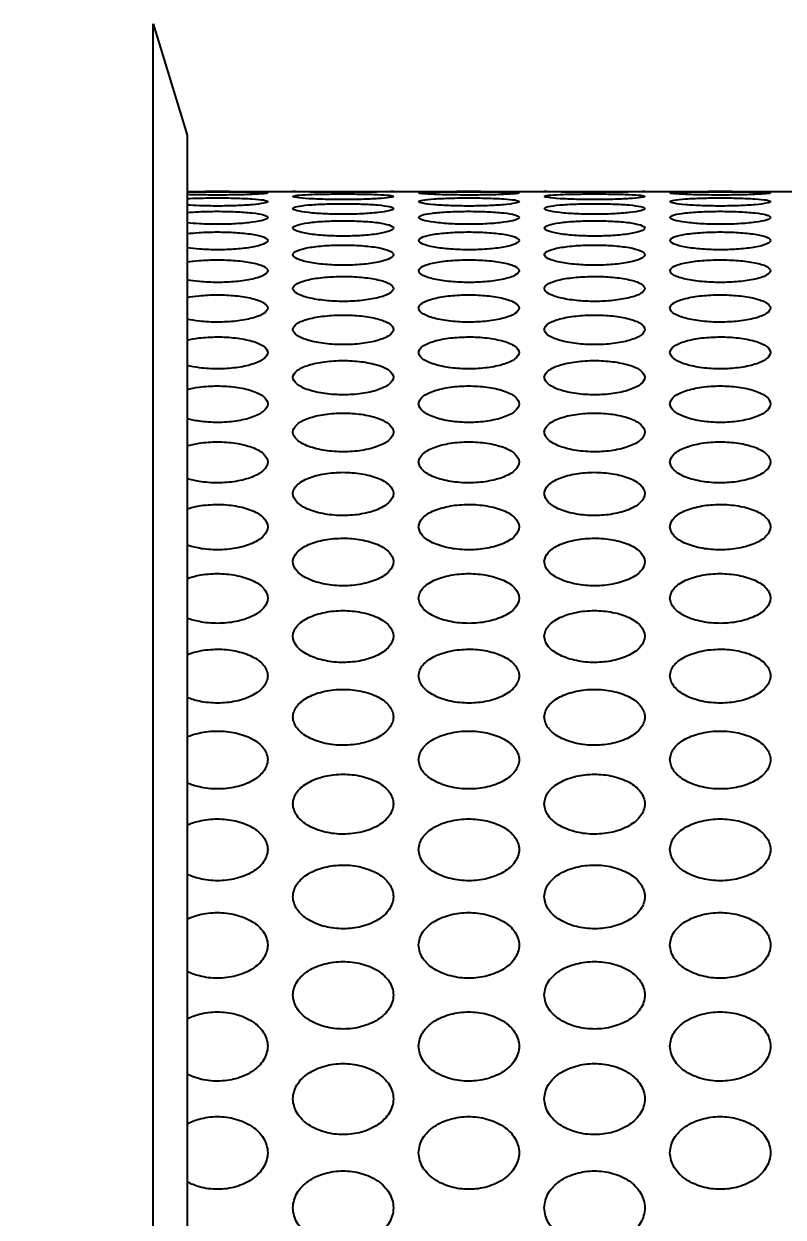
# Model space of a CAD drawing. Header units: millimetres. Extents: x 750 to 8479, y 2174 to 4333.
# Drawn here: x 2271.8 to 2332.2, y 3925.7 to 4020.7 of the extents above; entities that cross this region are included whole.
import ezdxf

# ---------------------------------------------------------------- set-up
doc = ezdxf.new("R2010")
doc.units = ezdxf.units.MM
doc.header["$LTSCALE"] = 153.67
doc.header["$PDMODE"] = 3
doc.header["$PDSIZE"] = 8
doc.layers.get('0').update_dxf_attribs({"linetype": 'CONTINUOUS'})
doc.layers.get('Defpoints').update_dxf_attribs({"linetype": 'CONTINUOUS'})
doc.layers.add('02___PRT_ALL_AXES', color=7, linetype='CONTINUOUS')
doc.styles.get("Standard").update_dxf_attribs({"font": 'calibri.ttf'})
doc.dimstyles.get("Standard").update_dxf_attribs({"dimtxt": 17.5, "dimasz": 17.5, "dimexe": 1.5, "dimexo": 1, "dimtad": 1, "dimdsep": 46, "dimtxsty": 'Standard', "dimblk": '_FILLED', "dimblk1": '_FILLED', "dimblk2": '_FILLED', "dimcen": 0.09, "dimazin": 2, "dimtol": 1, "dimtp": 0.01, "dimtm": 0.01, "dimtfac": 1, "dimtofl": 0, "dimtmove": 0, "dimatfit": 3, "dimldrblk": '_FILLED', "dimfxl": 1, "dimtolj": 1, "dimarcsym": 0})

# ---------------------------------------------------------------- blocks, each defined once
blk = doc.blocks.new('_FILLED')
at = {"color": 0, "linetype": 'ByBlock'}
blk.add_solid([(0, 0), (-1, 0.2143), (-1, -0.2143)], dxfattribs=at)
blk = doc.blocks.new('*D35')
at = {"color": 0, "lineweight": -2}
for p, q in [((2172.164, 4025.33), (2172.164, 4062.926)), ((2749.564, 3876.371), (2749.564, 4062.926)), ((2189.664, 4061.426), (2426.858, 4061.426)), ((2732.064, 4061.426), (2494.87, 4061.426))]:
    blk.add_line(p, q, dxfattribs=at)
at = {"layer": 'Defpoints', "color": 0}
for p in [(2749.564, 4061.426), (2172.164, 4024.33), (2749.564, 3875.371)]:
    blk.add_point(p, dxfattribs=at)
at = {"color": 0, "linetype": 'ByBlock', "lineweight": -2, "xscale": 17.5, "yscale": 17.5, "zscale": 17.5, "rotation": 180}
blk.add_blockref('_FILLED', (2172.164, 4061.426), dxfattribs=at)
at = {"color": 0, "linetype": 'ByBlock', "lineweight": -2, "xscale": 17.5, "yscale": 17.5, "zscale": 17.5}
blk.add_blockref('_FILLED', (2749.564, 4061.426), dxfattribs=at)
at = {"color": 0, "insert": (2460.864, 4061.426), "char_height": 30, "attachment_point": 5}
blk.add_mtext('\\A1;\\A1;575', dxfattribs=at)

msp = doc.modelspace()

# ---------------------------------------------------------------- linework, layer by layer
at = {"linetype": 'Continuous'}
msp.add_line((2284.7516, 4007.32203), (2726.69963, 4007.32203), dxfattribs=at)
at = {"layer": '02___PRT_ALL_AXES', "linetype": 'Continuous'}
for p, q in [((2282.04045, 3495.98644), (2282.04045, 4020.65762)), ((2282.04045, 4020.65762), (2284.7516, 4011.78983)), ((2284.7516, 4011.78983), (2284.7516, 3504.85424)), ((2288.1145, 4007.32203), (2286.21847, 4007.32203)), ((2308.1145, 4007.32203), (2306.21847, 4007.32203)), ((2328.1145, 4007.32203), (2326.21847, 4007.32203))]:
    msp.add_line(p, q, dxfattribs=at)
for points, knots in [([(2291.16421, 4007.19096), (2291.14237, 4007.17172), (2290.93039, 4007.13327), (2289.98744, 4007.07697), (2288.64757, 4007.03761), (2287.18087, 4007.02405), (2285.84226, 4007.03587), (2285.05413, 4007.0564), (2284.7513, 4007.06676)], [0, 0, 0, 0, 0.17468223, 0.34936445, 0.52404668, 0.6987289, 0.87341113, 1, 1, 1, 1]), ([(2284.75143, 4007.27418), (2285.04675, 4007.27856), (2285.82173, 4007.28629), (2287.14755, 4007.29024), (2288.62142, 4007.28606), (2289.97591, 4007.27105), (2290.92905, 4007.24073), (2291.14258, 4007.21028), (2291.16421, 4007.19096)], [0, 0, 0, 0, 0.12462705, 0.29970164, 0.47477623, 0.64985082, 0.82492541, 1, 1, 1, 1]), ([(2291.16421, 4006.51019), (2291.14237, 4006.46234), (2290.93039, 4006.37274), (2289.98744, 4006.25215), (2288.64757, 4006.17234), (2287.18087, 4006.14546), (2285.84226, 4006.16889), (2285.05413, 4006.21044), (2284.7513, 4006.23184)], [0, 0, 0, 0, 0.17468223, 0.34936445, 0.52404668, 0.6987289, 0.87341113, 1, 1, 1, 1]), ([(2284.75143, 4006.7477), (2285.04675, 4006.76286), (2285.82173, 4006.79148), (2287.14755, 4006.80749), (2288.62142, 4006.7905), (2289.97591, 4006.73505), (2290.92905, 4006.64004), (2291.14258, 4006.55824), (2291.16421, 4006.51019)], [0, 0, 0, 0, 0.12462705, 0.29970164, 0.47477623, 0.64985082, 0.82492541, 1, 1, 1, 1]), ([(2291.16421, 4005.24995), (2291.14237, 4005.1736), (2290.93039, 4005.03305), (2289.98744, 4004.84844), (2288.64757, 4004.72837), (2287.18087, 4004.68823), (2285.84226, 4004.72322), (2285.05413, 4004.7857), (2284.7513, 4004.81809)], [0, 0, 0, 0, 0.17468223, 0.34936445, 0.52404668, 0.6987289, 0.87341113, 1, 1, 1, 1]), ([(2284.75143, 4005.64118), (2285.04675, 4005.66709), (2285.82173, 4005.71653), (2287.14755, 4005.74456), (2288.62142, 4005.71481), (2289.97591, 4005.61905), (2290.92905, 4005.45956), (2291.14258, 4005.3266), (2291.16421, 4005.24995)], [0, 0, 0, 0, 0.12462705, 0.29970164, 0.47477623, 0.64985082, 0.82492541, 1, 1, 1, 1]), ([(2291.16421, 4003.41316), (2291.14237, 4003.30849), (2290.93039, 4003.11732), (2289.98744, 4002.86914), (2288.64757, 4002.70908), (2287.18087, 4002.65578), (2285.84226, 4002.70224), (2285.05413, 4002.7855), (2284.7513, 4002.8288)], [0, 0, 0, 0, 0.17468223, 0.34936445, 0.52404668, 0.6987289, 0.87341113, 1, 1, 1, 1]), ([(2284.75143, 4003.9572), (2285.04675, 4003.9938), (2285.82173, 4004.06394), (2287.14755, 4004.10393), (2288.62142, 4004.06148), (2289.97591, 4003.92565), (2290.92905, 4003.70205), (2291.14258, 4003.51825), (2291.16421, 4003.41316)], [0, 0, 0, 0, 0.12462705, 0.29970164, 0.47477623, 0.64985082, 0.82492541, 1, 1, 1, 1]), ([(2284.75143, 4001.6997), (2285.04675, 4001.7469), (2285.82173, 4001.83758), (2287.14755, 4001.88943), (2288.62142, 4001.83439), (2289.97591, 4001.65879), (2290.92905, 4001.37161), (2291.14258, 4001.13739), (2291.16421, 4001.00411)], [0, 0, 0, 0, 0.12462705, 0.29970164, 0.47477623, 0.64985082, 0.82492541, 1, 1, 1, 1]), ([(2291.16421, 4001.00411), (2291.14237, 4000.87137), (2290.93039, 4000.63004), (2289.98744, 4000.31885), (2288.64757, 4000.11917), (2287.18087, 4000.05284), (2285.84226, 4000.11066), (2285.05413, 4000.21451), (2284.7513, 4000.26862)], [0, 0, 0, 0, 0.17468223, 0.34936445, 0.52404668, 0.6987289, 0.87341113, 1, 1, 1, 1]), ([(2284.75143, 3998.87395), (2285.04675, 3998.93164), (2285.82173, 3999.04265), (2287.14755, 3999.10625), (2288.62142, 3999.03874), (2289.97591, 3998.82378), (2290.92905, 3998.47369), (2291.14258, 3998.1896), (2291.16421, 3998.02844)], [0, 0, 0, 0, 0.12462705, 0.29970164, 0.47477623, 0.64985082, 0.82492541, 1, 1, 1, 1]), ([(2291.16421, 3998.02844), (2291.14237, 3997.86793), (2290.93039, 3997.57699), (2289.98744, 3997.20353), (2288.64757, 3996.96471), (2287.18087, 3996.8855), (2285.84226, 3996.95455), (2285.05413, 3997.07874), (2284.7513, 3997.14353)], [0, 0, 0, 0, 0.17468223, 0.34936445, 0.52404668, 0.6987289, 0.87341113, 1, 1, 1, 1]), ([(2284.75143, 3995.48655), (2285.04675, 3995.55459), (2285.82173, 3995.68567), (2287.14755, 3995.76086), (2288.62142, 3995.68104), (2289.97591, 3995.42723), (2290.92905, 3995.01505), (2291.14258, 3994.68175), (2291.16421, 3994.49309)], [0, 0, 0, 0, 0.12462705, 0.29970164, 0.47477623, 0.64985082, 0.82492541, 1, 1, 1, 1]), ([(2291.16421, 3994.49309), (2291.14237, 3994.30519), (2290.93039, 3993.96532), (2289.98744, 3993.53046), (2288.64757, 3993.25305), (2287.18087, 3993.16114), (2285.84226, 3993.24126), (2285.05413, 3993.38551), (2284.7513, 3993.46083)], [0, 0, 0, 0, 0.17468223, 0.34936445, 0.52404668, 0.6987289, 0.87341113, 1, 1, 1, 1]), ([(2284.75143, 3991.5454), (2285.04675, 3991.62363), (2285.82173, 3991.77448), (2287.14755, 3991.86109), (2288.62142, 3991.76915), (2289.97591, 3991.47707), (2290.92905, 3991.00376), (2291.14258, 3990.62203), (2291.16421, 3990.40631)], [0, 0, 0, 0, 0.12462705, 0.29970164, 0.47477623, 0.64985082, 0.82492541, 1, 1, 1, 1]), ([(2291.16421, 3990.40631), (2291.14237, 3990.19146), (2290.93039, 3989.80346), (2289.98744, 3989.30821), (2288.64757, 3988.99286), (2287.18087, 3988.88847), (2285.84226, 3988.97946), (2285.05413, 3989.14343), (2284.7513, 3989.22911)], [0, 0, 0, 0, 0.17468223, 0.34936445, 0.52404668, 0.6987289, 0.87341113, 1, 1, 1, 1]), ([(2284.75143, 3987.0597), (2285.04675, 3987.14795), (2285.82173, 3987.31821), (2287.14755, 3987.41604), (2288.62142, 3987.31219), (2289.97591, 3986.98253), (2290.92905, 3986.44919), (2291.14258, 3986.01993), (2291.16421, 3985.77765)], [0, 0, 0, 0, 0.12462705, 0.29970164, 0.47477623, 0.64985082, 0.82492541, 1, 1, 1, 1]), ([(2291.16421, 3985.77765), (2291.14237, 3985.53634), (2290.93039, 3985.10112), (2289.98744, 3984.54664), (2288.64757, 3984.19409), (2287.18087, 3984.07746), (2285.84226, 3984.17912), (2285.05413, 3984.36242), (2284.7513, 3984.45826)], [0, 0, 0, 0, 0.17468223, 0.34936445, 0.52404668, 0.6987289, 0.87341113, 1, 1, 1, 1]), ([(2284.75143, 3982.03994), (2285.04675, 3982.13799), (2285.82173, 3982.32726), (2287.14755, 3982.43608), (2288.62142, 3982.32056), (2289.97591, 3981.9541), (2290.92905, 3981.36198), (2291.14258, 3980.88619), (2291.16421, 3980.61791)], [0, 0, 0, 0, 0.12462705, 0.29970164, 0.47477623, 0.64985082, 0.82492541, 1, 1, 1, 1]), ([(2291.16421, 3980.61791), (2291.14237, 3980.35072), (2290.93039, 3979.86929), (2289.98744, 3979.25687), (2288.64757, 3978.86793), (2287.18087, 3978.73934), (2285.84226, 3978.85143), (2285.05413, 3979.05364), (2284.7513, 3979.15941)], [0, 0, 0, 0, 0.17468223, 0.34936445, 0.52404668, 0.6987289, 0.87341113, 1, 1, 1, 1]), ([(2284.75143, 3976.49783), (2285.04675, 3976.60546), (2285.82173, 3976.8133), (2287.14755, 3976.93285), (2288.62142, 3976.80594), (2289.97591, 3976.40352), (2290.92905, 3975.75401), (2291.14258, 3975.23278), (2291.16421, 3974.93915)], [0, 0, 0, 0, 0.12462705, 0.29970164, 0.47477623, 0.64985082, 0.82492541, 1, 1, 1, 1]), ([(2291.16421, 3974.93915), (2291.14237, 3974.64669), (2290.93039, 3974.12017), (2289.98744, 3973.45125), (2288.64757, 3973.02684), (2287.18087, 3972.88658), (2285.84226, 3973.00883), (2285.05413, 3973.22948), (2284.7513, 3973.34494)], [0, 0, 0, 0, 0.17468223, 0.34936445, 0.52404668, 0.6987289, 0.87341113, 1, 1, 1, 1]), ([(2284.75143, 3970.4463), (2285.04675, 3970.56326), (2285.82173, 3970.78919), (2287.14755, 3970.9192), (2288.62142, 3970.78119), (2289.97591, 3970.34375), (2290.92905, 3969.63836), (2291.14258, 3969.07293), (2291.16421, 3968.75461)], [0, 0, 0, 0, 0.12462705, 0.29970164, 0.47477623, 0.64985082, 0.82492541, 1, 1, 1, 1]), ([(2291.16421, 3968.75461), (2291.14237, 3968.43757), (2290.93039, 3967.86719), (2289.98744, 3967.14333), (2288.64757, 3966.68443), (2287.18087, 3966.53284), (2285.84226, 3966.66497), (2285.05413, 3966.90354), (2284.7513, 3967.02842)], [0, 0, 0, 0, 0.17468223, 0.34936445, 0.52404668, 0.6987289, 0.87341113, 1, 1, 1, 1]), ([(2284.75143, 3963.8995), (2285.04675, 3964.02551), (2285.82173, 3964.269), (2287.14755, 3964.40916), (2288.62142, 3964.26037), (2289.97591, 3963.78894), (2290.92905, 3963.02931), (2291.14258, 3962.421), (2291.16421, 3962.07874)], [0, 0, 0, 0, 0.12462705, 0.29970164, 0.47477623, 0.64985082, 0.82492541, 1, 1, 1, 1]), ([(2291.16421, 3962.07874), (2291.14237, 3961.73786), (2290.93039, 3961.12496), (2289.98744, 3960.34784), (2288.64757, 3959.85553), (2287.18087, 3959.69295), (2285.84226, 3959.83466), (2285.05413, 3960.09059), (2284.7513, 3960.2246)], [0, 0, 0, 0, 0.17468223, 0.34936445, 0.52404668, 0.6987289, 0.87341113, 1, 1, 1, 1]), ([(2284.75143, 3956.8727), (2285.04675, 3957.00747), (2285.82173, 3957.26795), (2287.14755, 3957.41794), (2288.62142, 3957.25872), (2289.97591, 3956.7544), (2290.92905, 3955.94231), (2291.14258, 3955.29252), (2291.16421, 3954.92713)], [0, 0, 0, 0, 0.12462705, 0.29970164, 0.47477623, 0.64985082, 0.82492541, 1, 1, 1, 1]), ([(2291.16421, 3954.92713), (2291.14237, 3954.5632), (2290.93039, 3953.90921), (2289.98744, 3953.08065), (2288.64757, 3952.55608), (2287.18087, 3952.3829), (2285.84226, 3952.53385), (2285.05413, 3952.80655), (2284.7513, 3952.94936)], [0, 0, 0, 0, 0.17468223, 0.34936445, 0.52404668, 0.6987289, 0.87341113, 1, 1, 1, 1]), ([(2284.75143, 3949.38232), (2285.04675, 3949.52553), (2285.82173, 3949.8024), (2287.14755, 3949.96185), (2288.62142, 3949.79257), (2289.97591, 3949.25654), (2290.92905, 3948.39388), (2291.14258, 3947.70415), (2291.16421, 3947.31648)], [0, 0, 0, 0, 0.12462705, 0.29970164, 0.47477623, 0.64985082, 0.82492541, 1, 1, 1, 1]), ([(2291.16421, 3947.31648), (2291.14237, 3946.93035), (2290.93039, 3946.23679), (2289.98744, 3945.35873), (2288.64757, 3944.80312), (2287.18087, 3944.61974), (2285.84226, 3944.77958), (2285.05413, 3945.06841), (2284.7513, 3945.2197)], [0, 0, 0, 0, 0.17468223, 0.34936445, 0.52404668, 0.6987289, 0.87341113, 1, 1, 1, 1]), ([(2284.75143, 3941.44584), (2285.04675, 3941.59716), (2285.82173, 3941.88976), (2287.14755, 3942.05832), (2288.62142, 3941.87938), (2289.97591, 3941.31288), (2290.92905, 3940.40167), (2291.14258, 3939.6736), (2291.16421, 3939.26454)], [0, 0, 0, 0, 0.12462705, 0.29970164, 0.47477623, 0.64985082, 0.82492541, 1, 1, 1, 1]), ([(2291.16421, 3939.26454), (2291.14237, 3938.85713), (2290.93039, 3938.12562), (2289.98744, 3937.2001), (2288.64757, 3936.61476), (2287.18087, 3936.4216), (2285.84226, 3936.58996), (2285.05413, 3936.89424), (2284.7513, 3937.05366)], [0, 0, 0, 0, 0.17468223, 0.34936445, 0.52404668, 0.6987289, 0.87341113, 1, 1, 1, 1]), ([(2284.75143, 3933.08178), (2285.04675, 3933.24086), (2285.82173, 3933.54852), (2287.14755, 3933.72579), (2288.62142, 3933.5376), (2289.97591, 3932.94196), (2290.92905, 3931.98433), (2291.14258, 3931.21962), (2291.16421, 3930.79014)], [0, 0, 0, 0, 0.12462705, 0.29970164, 0.47477623, 0.64985082, 0.82492541, 1, 1, 1, 1]), ([(2291.16421, 3930.79014), (2291.14237, 3930.36238), (2290.93039, 3929.59463), (2289.98744, 3928.62382), (2288.64757, 3928.0101), (2287.18087, 3927.80762), (2285.84226, 3927.98411), (2285.05413, 3928.30313), (2284.7513, 3928.47031)], [0, 0, 0, 0, 0.17468223, 0.34936445, 0.52404668, 0.6987289, 0.87341113, 1, 1, 1, 1])]:
    msp.add_open_spline(points, degree=3, knots=knots, dxfattribs=at)
for points in [[(2301.16421, 4007.31348), (2301.14237, 4007.30857), (2300.93039, 4007.29574), (2299.98744, 4007.27164), (2298.64757, 4007.25255), (2297.18087, 4007.24566), (2295.707, 4007.25228), (2294.35251, 4007.27138), (2293.39937, 4007.29566), (2293.18584, 4007.30855), (2293.16421, 4007.31348)], [(2293.16421, 4006.92314), (2293.18605, 4006.9567), (2293.39803, 4007.01266), (2294.34098, 4007.07508), (2295.68085, 4007.11045), (2297.14755, 4007.12149), (2298.62142, 4007.1109), (2299.97591, 4007.07566), (2300.92905, 4007.01297), (2301.14258, 4006.95683), (2301.16421, 4006.92314)], [(2303.16421, 4007.19096), (2303.18605, 4007.2102), (2303.39803, 4007.24056), (2304.34098, 4007.27078), (2305.68085, 4007.28587), (2307.14755, 4007.29024), (2308.62142, 4007.28606), (2309.97591, 4007.27105), (2310.92905, 4007.24073), (2311.14258, 4007.21028), (2311.16421, 4007.19096)], [(2311.16421, 4007.19096), (2311.14237, 4007.17172), (2310.93039, 4007.13327), (2309.98744, 4007.07697), (2308.64757, 4007.03761), (2307.18087, 4007.02405), (2305.707, 4007.03707), (2304.35251, 4007.0764), (2303.39937, 4007.13305), (2303.18584, 4007.17164), (2303.16421, 4007.19096)], [(2321.16421, 4007.31348), (2321.14237, 4007.30857), (2320.93039, 4007.29574), (2319.98744, 4007.27164), (2318.64757, 4007.25255), (2317.18087, 4007.24566), (2315.707, 4007.25228), (2314.35251, 4007.27138), (2313.39937, 4007.29566), (2313.18584, 4007.30855), (2313.16421, 4007.31348)], [(2313.16421, 4006.92314), (2313.18605, 4006.9567), (2313.39803, 4007.01266), (2314.34098, 4007.07508), (2315.68085, 4007.11045), (2317.14755, 4007.12149), (2318.62142, 4007.1109), (2319.97591, 4007.07566), (2320.92905, 4007.01297), (2321.14258, 4006.95683), (2321.16421, 4006.92314)], [(2323.16421, 4007.19096), (2323.18605, 4007.2102), (2323.39803, 4007.24056), (2324.34098, 4007.27078), (2325.68085, 4007.28587), (2327.14755, 4007.29024), (2328.62142, 4007.28606), (2329.97591, 4007.27105), (2330.92905, 4007.24073), (2331.14258, 4007.21028), (2331.16421, 4007.19096)], [(2331.16421, 4007.19096), (2331.14237, 4007.17172), (2330.93039, 4007.13327), (2329.98744, 4007.07697), (2328.64757, 4007.03761), (2327.18087, 4007.02405), (2325.707, 4007.03707), (2324.35251, 4007.0764), (2323.39937, 4007.13305), (2323.18584, 4007.17164), (2323.16421, 4007.19096)], [(2301.16421, 4006.92314), (2301.14237, 4006.88959), (2300.93039, 4006.82554), (2299.98744, 4006.73707), (2298.64757, 4006.67747), (2297.18087, 4006.65724), (2295.707, 4006.67666), (2294.35251, 4006.73619), (2293.39937, 4006.82518), (2293.18584, 4006.88945), (2293.16421, 4006.92314)], [(2293.16421, 4005.95235), (2293.18605, 4006.01447), (2293.39803, 4006.12153), (2294.34098, 4006.24822), (2295.68085, 4006.32405), (2297.14755, 4006.34842), (2298.62142, 4006.32504), (2299.97591, 4006.24942), (2300.92905, 4006.12213), (2301.14258, 4006.01472), (2301.16421, 4005.95235)], [(2303.16421, 4006.51019), (2303.18605, 4006.55804), (2303.39803, 4006.63958), (2304.34098, 4006.73416), (2305.68085, 4006.78978), (2307.14755, 4006.80749), (2308.62142, 4006.7905), (2309.97591, 4006.73505), (2310.92905, 4006.64004), (2311.14258, 4006.55824), (2311.16421, 4006.51019)], [(2311.16421, 4006.51019), (2311.14237, 4006.46234), (2310.93039, 4006.37274), (2309.98744, 4006.25215), (2308.64757, 4006.17234), (2307.18087, 4006.14546), (2305.707, 4006.17126), (2304.35251, 4006.25096), (2303.39937, 4006.37223), (2303.18584, 4006.46215), (2303.16421, 4006.51019)], [(2321.16421, 4006.92314), (2321.14237, 4006.88959), (2320.93039, 4006.82554), (2319.98744, 4006.73707), (2318.64757, 4006.67747), (2317.18087, 4006.65724), (2315.707, 4006.67666), (2314.35251, 4006.73619), (2313.39937, 4006.82518), (2313.18584, 4006.88945), (2313.16421, 4006.92314)], [(2313.16421, 4005.95235), (2313.18605, 4006.01447), (2313.39803, 4006.12153), (2314.34098, 4006.24822), (2315.68085, 4006.32405), (2317.14755, 4006.34842), (2318.62142, 4006.32504), (2319.97591, 4006.24942), (2320.92905, 4006.12213), (2321.14258, 4006.01472), (2321.16421, 4005.95235)], [(2323.16421, 4006.51019), (2323.18605, 4006.55804), (2323.39803, 4006.63958), (2324.34098, 4006.73416), (2325.68085, 4006.78978), (2327.14755, 4006.80749), (2328.62142, 4006.7905), (2329.97591, 4006.73505), (2330.92905, 4006.64004), (2331.14258, 4006.55824), (2331.16421, 4006.51019)], [(2331.16421, 4006.51019), (2331.14237, 4006.46234), (2330.93039, 4006.37274), (2329.98744, 4006.25215), (2328.64757, 4006.17234), (2327.18087, 4006.14546), (2325.707, 4006.17126), (2324.35251, 4006.25096), (2323.39937, 4006.37223), (2323.18584, 4006.46215), (2323.16421, 4006.51019)], [(2301.16421, 4005.95235), (2301.14237, 4005.89023), (2300.93039, 4005.77513), (2299.98744, 4005.62248), (2298.64757, 4005.52251), (2297.18087, 4005.48899), (2295.707, 4005.52116), (2294.35251, 4005.62099), (2293.39937, 4005.77447), (2293.18584, 4005.88998), (2293.16421, 4005.95235)], [(2303.16421, 4005.24995), (2303.18605, 4005.3263), (2303.39803, 4005.45882), (2304.34098, 4005.61754), (2305.68085, 4005.71355), (2307.14755, 4005.74456), (2308.62142, 4005.71481), (2309.97591, 4005.61905), (2310.92905, 4005.45956), (2311.14258, 4005.3266), (2311.16421, 4005.24995)], [(2311.16421, 4005.24995), (2311.14237, 4005.1736), (2310.93039, 4005.03305), (2309.98744, 4004.84844), (2308.64757, 4004.72837), (2307.18087, 4004.68823), (2305.707, 4004.72676), (2304.35251, 4004.84664), (2303.39937, 4005.03225), (2303.18584, 4005.17329), (2303.16421, 4005.24995)], [(2321.16421, 4005.95235), (2321.14237, 4005.89023), (2320.93039, 4005.77513), (2319.98744, 4005.62248), (2318.64757, 4005.52251), (2317.18087, 4005.48899), (2315.707, 4005.52116), (2314.35251, 4005.62099), (2313.39937, 4005.77447), (2313.18584, 4005.88998), (2313.16421, 4005.95235)], [(2323.16421, 4005.24995), (2323.18605, 4005.3263), (2323.39803, 4005.45882), (2324.34098, 4005.61754), (2325.68085, 4005.71355), (2327.14755, 4005.74456), (2328.62142, 4005.71481), (2329.97591, 4005.61905), (2330.92905, 4005.45956), (2331.14258, 4005.3266), (2331.16421, 4005.24995)], [(2331.16421, 4005.24995), (2331.14237, 4005.1736), (2330.93039, 4005.03305), (2329.98744, 4004.84844), (2328.64757, 4004.72837), (2327.18087, 4004.68823), (2325.707, 4004.72676), (2324.35251, 4004.84664), (2323.39937, 4005.03225), (2323.18584, 4005.17329), (2323.16421, 4005.24995)], [(2293.16421, 4004.40338), (2293.18605, 4004.49392), (2293.39803, 4004.65182), (2294.34098, 4004.84249), (2295.68085, 4004.95861), (2297.14755, 4004.99625), (2298.62142, 4004.96014), (2299.97591, 4004.84431), (2300.92905, 4004.65271), (2301.14258, 4004.49428), (2301.16421, 4004.40338)], [(2301.16421, 4004.40338), (2301.14237, 4004.31285), (2300.93039, 4004.14694), (2299.98744, 4003.93048), (2298.64757, 4003.79037), (2297.18087, 4003.74365), (2295.707, 4003.7885), (2294.35251, 4003.92837), (2293.39937, 4004.146), (2293.18584, 4004.31248), (2293.16421, 4004.40338)], [(2313.16421, 4004.40338), (2313.18605, 4004.49392), (2313.39803, 4004.65182), (2314.34098, 4004.84249), (2315.68085, 4004.95861), (2317.14755, 4004.99625), (2318.62142, 4004.96014), (2319.97591, 4004.84431), (2320.92905, 4004.65271), (2321.14258, 4004.49428), (2321.16421, 4004.40338)], [(2321.16421, 4004.40338), (2321.14237, 4004.31285), (2320.93039, 4004.14694), (2319.98744, 4003.93048), (2318.64757, 4003.79037), (2317.18087, 4003.74365), (2315.707, 4003.7885), (2314.35251, 4003.92837), (2313.39937, 4004.146), (2313.18584, 4004.31248), (2313.16421, 4004.40338)], [(2303.16421, 4003.41316), (2303.18605, 4003.51783), (2303.39803, 4003.70102), (2304.34098, 4003.92352), (2305.68085, 4004.05969), (2307.14755, 4004.10393), (2308.62142, 4004.06148), (2309.97591, 4003.92565), (2310.92905, 4003.70205), (2311.14258, 4003.51825), (2311.16421, 4003.41316)], [(2311.16421, 4003.41316), (2311.14237, 4003.30849), (2310.93039, 4003.11732), (2309.98744, 4002.86914), (2308.64757, 4002.70908), (2307.18087, 4002.65578), (2305.707, 4002.70693), (2304.35251, 4002.86672), (2303.39937, 4003.11624), (2303.18584, 4003.30806), (2303.16421, 4003.41316)], [(2323.16421, 4003.41316), (2323.18605, 4003.51783), (2323.39803, 4003.70102), (2324.34098, 4003.92352), (2325.68085, 4004.05969), (2327.14755, 4004.10393), (2328.62142, 4004.06148), (2329.97591, 4003.92565), (2330.92905, 4003.70205), (2331.14258, 4003.51825), (2331.16421, 4003.41316)], [(2331.16421, 4003.41316), (2331.14237, 4003.30849), (2330.93039, 4003.11732), (2329.98744, 4002.86914), (2328.64757, 4002.70908), (2327.18087, 4002.65578), (2325.707, 4002.70693), (2324.35251, 4002.86672), (2323.39937, 4003.11624), (2323.18584, 4003.30806), (2323.16421, 4003.41316)], [(2293.16421, 4002.27985), (2293.18605, 4002.39859), (2293.39803, 4002.60697), (2294.34098, 4002.86117), (2295.68085, 4003.01731), (2297.14755, 4003.06812), (2298.62142, 4003.01936), (2299.97591, 4002.8636), (2300.92905, 4002.60814), (2301.14258, 4002.39907), (2301.16421, 4002.27985)], [(2301.16421, 4002.27985), (2301.14237, 4002.1611), (2300.93039, 4001.94479), (2299.98744, 4001.66503), (2298.64757, 4001.4851), (2297.18087, 4001.42527), (2295.707, 4001.4827), (2294.35251, 4001.6623), (2293.39937, 4001.94357), (2293.18584, 4002.16062), (2293.16421, 4002.27985)], [(2313.16421, 4002.27985), (2313.18605, 4002.39859), (2313.39803, 4002.60697), (2314.34098, 4002.86117), (2315.68085, 4003.01731), (2317.14755, 4003.06812), (2318.62142, 4003.01936), (2319.97591, 4002.8636), (2320.92905, 4002.60814), (2321.14258, 4002.39907), (2321.16421, 4002.27985)], [(2321.16421, 4002.27985), (2321.14237, 4002.1611), (2320.93039, 4001.94479), (2319.98744, 4001.66503), (2318.64757, 4001.4851), (2317.18087, 4001.42527), (2315.707, 4001.4827), (2314.35251, 4001.6623), (2313.39937, 4001.94357), (2313.18584, 4002.16062), (2313.16421, 4002.27985)], [(2303.16421, 4001.00411), (2303.18605, 4001.13686), (2303.39803, 4001.3703), (2304.34098, 4001.65605), (2305.68085, 4001.83207), (2307.14755, 4001.88943), (2308.62142, 4001.83439), (2309.97591, 4001.65879), (2310.92905, 4001.37161), (2311.14258, 4001.13739), (2311.16421, 4001.00411)], [(2323.16421, 4001.00411), (2323.18605, 4001.13686), (2323.39803, 4001.3703), (2324.34098, 4001.65605), (2325.68085, 4001.83207), (2327.14755, 4001.88943), (2328.62142, 4001.83439), (2329.97591, 4001.65879), (2330.92905, 4001.37161), (2331.14258, 4001.13739), (2331.16421, 4001.00411)], [(2293.16421, 3999.5867), (2293.18605, 3999.73337), (2293.39803, 3999.99174), (2294.34098, 4000.30888), (2295.68085, 4000.50468), (2297.14755, 4000.56855), (2298.62142, 4000.50726), (2299.97591, 4000.31192), (2300.92905, 3999.9932), (2301.14258, 3999.73397), (2301.16421, 3999.5867)], [(2311.16421, 4001.00411), (2311.14237, 4000.87137), (2310.93039, 4000.63004), (2309.98744, 4000.31885), (2308.64757, 4000.11917), (2307.18087, 4000.05284), (2305.707, 4000.11651), (2304.35251, 4000.31582), (2303.39937, 4000.62867), (2303.18584, 4000.87083), (2303.16421, 4001.00411)], [(2313.16421, 3999.5867), (2313.18605, 3999.73337), (2313.39803, 3999.99174), (2314.34098, 4000.30888), (2315.68085, 4000.50468), (2317.14755, 4000.56855), (2318.62142, 4000.50726), (2319.97591, 4000.31192), (2320.92905, 3999.9932), (2321.14258, 3999.73397), (2321.16421, 3999.5867)], [(2331.16421, 4001.00411), (2331.14237, 4000.87137), (2330.93039, 4000.63004), (2329.98744, 4000.31885), (2328.64757, 4000.11917), (2327.18087, 4000.05284), (2325.707, 4000.11651), (2324.35251, 4000.31582), (2323.39937, 4000.62867), (2323.18584, 4000.87083), (2323.16421, 4001.00411)], [(2301.16421, 3999.5867), (2301.14237, 3999.44003), (2300.93039, 3999.17382), (2299.98744, 3998.8314), (2298.64757, 3998.61208), (2297.18087, 3998.53929), (2295.707, 3998.60915), (2294.35251, 3998.82807), (2293.39937, 3999.17232), (2293.18584, 3999.43944), (2293.16421, 3999.5867)], [(2321.16421, 3999.5867), (2321.14237, 3999.44003), (2320.93039, 3999.17382), (2319.98744, 3998.8314), (2318.64757, 3998.61208), (2317.18087, 3998.53929), (2315.707, 3998.60915), (2314.35251, 3998.82807), (2313.39937, 3999.17232), (2313.18584, 3999.43944), (2313.16421, 3999.5867)], [(2303.16421, 3998.02844), (2303.18605, 3998.18895), (2303.39803, 3998.4721), (2304.34098, 3998.82044), (2305.68085, 3999.03589), (2307.14755, 3999.10625), (2308.62142, 3999.03874), (2309.97591, 3998.82378), (2310.92905, 3998.47369), (2311.14258, 3998.1896), (2311.16421, 3998.02844)], [(2323.16421, 3998.02844), (2323.18605, 3998.18895), (2323.39803, 3998.4721), (2324.34098, 3998.82044), (2325.68085, 3999.03589), (2327.14755, 3999.10625), (2328.62142, 3999.03874), (2329.97591, 3998.82378), (2330.92905, 3998.47369), (2331.14258, 3998.1896), (2331.16421, 3998.02844)], [(2311.16421, 3998.02844), (2311.14237, 3997.86793), (2310.93039, 3997.57699), (2309.98744, 3997.20353), (2308.64757, 3996.96471), (2307.18087, 3996.8855), (2305.707, 3996.96152), (2304.35251, 3997.19991), (2303.39937, 3997.57535), (2303.18584, 3997.86728), (2303.16421, 3998.02844)], [(2331.16421, 3998.02844), (2331.14237, 3997.86793), (2330.93039, 3997.57699), (2329.98744, 3997.20353), (2328.64757, 3996.96471), (2327.18087, 3996.8855), (2325.707, 3996.96152), (2324.35251, 3997.19991), (2323.39937, 3997.57535), (2323.18584, 3997.86728), (2323.16421, 3998.02844)], [(2293.16421, 3996.33024), (2293.18605, 3996.5045), (2293.39803, 3996.81225), (2294.34098, 3997.19159), (2295.68085, 3997.42658), (2297.14755, 3997.50337), (2298.62142, 3997.42968), (2299.97591, 3997.19523), (2300.92905, 3996.81398), (2301.14258, 3996.5052), (2301.16421, 3996.33024)], [(2313.16421, 3996.33024), (2313.18605, 3996.5045), (2313.39803, 3996.81225), (2314.34098, 3997.19159), (2315.68085, 3997.42658), (2317.14755, 3997.50337), (2318.62142, 3997.42968), (2319.97591, 3997.19523), (2320.92905, 3996.81398), (2321.14258, 3996.5052), (2321.16421, 3996.33024)], [(2301.16421, 3996.33024), (2301.14237, 3996.15598), (2300.93039, 3995.84049), (2299.98744, 3995.43621), (2298.64757, 3995.17802), (2297.18087, 3995.09243), (2295.707, 3995.17457), (2294.35251, 3995.43229), (2293.39937, 3995.83871), (2293.18584, 3996.15528), (2293.16421, 3996.33024)], [(2303.16421, 3994.49309), (2303.18605, 3994.68099), (2303.39803, 3995.01318), (2304.34098, 3995.42329), (2305.68085, 3995.67768), (2307.14755, 3995.76086), (2308.62142, 3995.68104), (2309.97591, 3995.42723), (2310.92905, 3995.01505), (2311.14258, 3994.68175), (2311.16421, 3994.49309)], [(2321.16421, 3996.33024), (2321.14237, 3996.15598), (2320.93039, 3995.84049), (2319.98744, 3995.43621), (2318.64757, 3995.17802), (2317.18087, 3995.09243), (2315.707, 3995.17457), (2314.35251, 3995.43229), (2313.39937, 3995.83871), (2313.18584, 3996.15528), (2313.16421, 3996.33024)], [(2323.16421, 3994.49309), (2323.18605, 3994.68099), (2323.39803, 3995.01318), (2324.34098, 3995.42329), (2325.68085, 3995.67768), (2327.14755, 3995.76086), (2328.62142, 3995.68104), (2329.97591, 3995.42723), (2330.92905, 3995.01505), (2331.14258, 3994.68175), (2331.16421, 3994.49309)], [(2293.16421, 3992.51806), (2293.18605, 3992.7195), (2293.39803, 3993.07593), (2294.34098, 3993.51657), (2295.68085, 3993.79021), (2297.14755, 3993.87973), (2298.62142, 3993.79383), (2299.97591, 3993.5208), (2300.92905, 3993.07793), (2301.14258, 3992.72031), (2301.16421, 3992.51806)], [(2311.16421, 3994.49309), (2311.14237, 3994.30519), (2310.93039, 3993.96532), (2309.98744, 3993.53046), (2308.64757, 3993.25305), (2307.18087, 3993.16114), (2305.707, 3993.24935), (2304.35251, 3993.52624), (2303.39937, 3993.96341), (2303.18584, 3994.30443), (2303.16421, 3994.49309)], [(2313.16421, 3992.51806), (2313.18605, 3992.7195), (2313.39803, 3993.07593), (2314.34098, 3993.51657), (2315.68085, 3993.79021), (2317.14755, 3993.87973), (2318.62142, 3993.79383), (2319.97591, 3993.5208), (2320.92905, 3993.07793), (2321.14258, 3992.72031), (2321.16421, 3992.51806)], [(2331.16421, 3994.49309), (2331.14237, 3994.30519), (2330.93039, 3993.96532), (2329.98744, 3993.53046), (2328.64757, 3993.25305), (2327.18087, 3993.16114), (2325.707, 3993.24935), (2324.35251, 3993.52624), (2323.39937, 3993.96341), (2323.18584, 3994.30443), (2323.16421, 3994.49309)], [(2301.16421, 3992.51806), (2301.14237, 3992.31662), (2300.93039, 3991.95259), (2299.98744, 3991.4874), (2298.64757, 3991.19093), (2297.18087, 3991.09275), (2295.707, 3991.18698), (2294.35251, 3991.48289), (2293.39937, 3991.95054), (2293.18584, 3992.31581), (2293.16421, 3992.51806)], [(2303.16421, 3990.40631), (2303.18605, 3990.62117), (2303.39803, 3991.00162), (2304.34098, 3991.47255), (2305.68085, 3991.76527), (2307.14755, 3991.86109), (2308.62142, 3991.76915), (2309.97591, 3991.47707), (2310.92905, 3991.00376), (2311.14258, 3990.62203), (2311.16421, 3990.40631)], [(2321.16421, 3992.51806), (2321.14237, 3992.31662), (2320.93039, 3991.95259), (2319.98744, 3991.4874), (2318.64757, 3991.19093), (2317.18087, 3991.09275), (2315.707, 3991.18698), (2314.35251, 3991.48289), (2313.39937, 3991.95054), (2313.18584, 3992.31581), (2313.16421, 3992.51806)], [(2323.16421, 3990.40631), (2323.18605, 3990.62117), (2323.39803, 3991.00162), (2324.34098, 3991.47255), (2325.68085, 3991.76527), (2327.14755, 3991.86109), (2328.62142, 3991.76915), (2329.97591, 3991.47707), (2330.92905, 3991.00376), (2331.14258, 3990.62203), (2331.16421, 3990.40631)], [(2311.16421, 3990.40631), (2311.14237, 3990.19146), (2310.93039, 3989.80346), (2309.98744, 3989.30821), (2308.64757, 3988.99286), (2307.18087, 3988.88847), (2305.707, 3988.98866), (2304.35251, 3989.30341), (2303.39937, 3989.80127), (2303.18584, 3990.19059), (2303.16421, 3990.40631)], [(2331.16421, 3990.40631), (2331.14237, 3990.19146), (2330.93039, 3989.80346), (2329.98744, 3989.30821), (2328.64757, 3988.99286), (2327.18087, 3988.88847), (2325.707, 3988.98866), (2324.35251, 3989.30341), (2323.39937, 3989.80127), (2323.18584, 3990.19059), (2323.16421, 3990.40631)], [(2293.16421, 3988.15907), (2293.18605, 3988.38722), (2293.39803, 3988.79148), (2294.34098, 3989.29241), (2295.68085, 3989.60406), (2297.14755, 3989.7061), (2298.62142, 3989.60818), (2299.97591, 3989.29722), (2300.92905, 3988.79375), (2301.14258, 3988.38814), (2301.16421, 3988.15907)], [(2313.16421, 3988.15907), (2313.18605, 3988.38722), (2313.39803, 3988.79148), (2314.34098, 3989.29241), (2315.68085, 3989.60406), (2317.14755, 3989.7061), (2318.62142, 3989.60818), (2319.97591, 3989.29722), (2320.92905, 3988.79375), (2321.14258, 3988.38814), (2321.16421, 3988.15907)], [(2301.16421, 3988.15907), (2301.14237, 3987.93092), (2300.93039, 3987.51919), (2299.98744, 3986.99418), (2298.64757, 3986.66012), (2297.18087, 3986.54958), (2295.707, 3986.65567), (2294.35251, 3986.98909), (2293.39937, 3987.51687), (2293.18584, 3987.93), (2293.16421, 3988.15907)], [(2321.16421, 3988.15907), (2321.14237, 3987.93092), (2320.93039, 3987.51919), (2319.98744, 3986.99418), (2318.64757, 3986.66012), (2317.18087, 3986.54958), (2315.707, 3986.65567), (2314.35251, 3986.98909), (2313.39937, 3987.51687), (2313.18584, 3987.93), (2313.16421, 3988.15907)], [(2303.16421, 3985.77765), (2303.18605, 3986.01896), (2303.39803, 3986.44679), (2304.34098, 3986.97743), (2305.68085, 3987.30781), (2307.14755, 3987.41604), (2308.62142, 3987.31219), (2309.97591, 3986.98253), (2310.92905, 3986.44919), (2311.14258, 3986.01993), (2311.16421, 3985.77765)], [(2323.16421, 3985.77765), (2323.18605, 3986.01896), (2323.39803, 3986.44679), (2324.34098, 3986.97743), (2325.68085, 3987.30781), (2327.14755, 3987.41604), (2328.62142, 3987.31219), (2329.97591, 3986.98253), (2330.92905, 3986.44919), (2331.14258, 3986.01993), (2331.16421, 3985.77765)], [(2311.16421, 3985.77765), (2311.14237, 3985.53634), (2310.93039, 3985.10112), (2309.98744, 3984.54664), (2308.64757, 3984.19409), (2307.18087, 3984.07746), (2305.707, 3984.18939), (2304.35251, 3984.54127), (2303.39937, 3985.09867), (2303.18584, 3985.53537), (2303.16421, 3985.77765)], [(2331.16421, 3985.77765), (2331.14237, 3985.53634), (2330.93039, 3985.10112), (2329.98744, 3984.54664), (2328.64757, 3984.19409), (2327.18087, 3984.07746), (2325.707, 3984.18939), (2324.35251, 3984.54127), (2323.39937, 3985.09867), (2323.18584, 3985.53537), (2323.16421, 3985.77765)], [(2293.16421, 3983.26344), (2293.18605, 3983.51777), (2293.39803, 3983.96892), (2294.34098, 3984.52896), (2295.68085, 3984.87789), (2297.14755, 3984.99222), (2298.62142, 3984.88251), (2299.97591, 3984.53435), (2300.92905, 3983.97146), (2301.14258, 3983.51879), (2301.16421, 3983.26344)], [(2313.16421, 3983.26344), (2313.18605, 3983.51777), (2313.39803, 3983.96892), (2314.34098, 3984.52896), (2315.68085, 3984.87789), (2317.14755, 3984.99222), (2318.62142, 3984.88251), (2319.97591, 3984.53435), (2320.92905, 3983.97146), (2321.14258, 3983.51879), (2321.16421, 3983.26344)], [(2301.16421, 3983.26344), (2301.14237, 3983.00912), (2300.93039, 3982.55066), (2299.98744, 3981.96704), (2298.64757, 3981.59618), (2297.18087, 3981.47354), (2295.707, 3981.59124), (2294.35251, 3981.96139), (2293.39937, 3982.54807), (2293.18584, 3983.00809), (2293.16421, 3983.26344)], [(2303.16421, 3980.61791), (2303.18605, 3980.88511), (2303.39803, 3981.35932), (2304.34098, 3981.94843), (2305.68085, 3982.3157), (2307.14755, 3982.43608), (2308.62142, 3982.32056), (2309.97591, 3981.9541), (2310.92905, 3981.36198), (2311.14258, 3980.88619), (2311.16421, 3980.61791)], [(2321.16421, 3983.26344), (2321.14237, 3983.00912), (2320.93039, 3982.55066), (2319.98744, 3981.96704), (2318.64757, 3981.59618), (2317.18087, 3981.47354), (2315.707, 3981.59124), (2314.35251, 3981.96139), (2313.39937, 3982.54807), (2313.18584, 3983.00809), (2313.16421, 3983.26344)], [(2323.16421, 3980.61791), (2323.18605, 3980.88511), (2323.39803, 3981.35932), (2324.34098, 3981.94843), (2325.68085, 3982.3157), (2327.14755, 3982.43608), (2328.62142, 3982.32056), (2329.97591, 3981.9541), (2330.92905, 3981.36198), (2331.14258, 3980.88619), (2331.16421, 3980.61791)], [(2311.16421, 3980.61791), (2311.14237, 3980.35072), (2310.93039, 3979.86929), (2309.98744, 3979.25687), (2308.64757, 3978.86793), (2307.18087, 3978.73934), (2305.707, 3978.86275), (2304.35251, 3979.25094), (2303.39937, 3979.86657), (2303.18584, 3980.34964), (2303.16421, 3980.61791)], [(2331.16421, 3980.61791), (2331.14237, 3980.35072), (2330.93039, 3979.86929), (2329.98744, 3979.25687), (2328.64757, 3978.86793), (2327.18087, 3978.73934), (2325.707, 3978.86275), (2324.35251, 3979.25094), (2323.39937, 3979.86657), (2323.18584, 3980.34964), (2323.16421, 3980.61791)], [(2293.16421, 3977.84261), (2293.18605, 3978.12252), (2293.39803, 3978.6195), (2294.34098, 3979.23735), (2295.68085, 3979.62275), (2297.14755, 3979.7491), (2298.62142, 3979.62785), (2299.97591, 3979.2433), (2300.92905, 3978.6223), (2301.14258, 3978.12364), (2301.16421, 3977.84261)], [(2313.16421, 3977.84261), (2313.18605, 3978.12252), (2313.39803, 3978.6195), (2314.34098, 3979.23735), (2315.68085, 3979.62275), (2317.14755, 3979.7491), (2318.62142, 3979.62785), (2319.97591, 3979.2433), (2320.92905, 3978.6223), (2321.14258, 3978.12364), (2321.16421, 3977.84261)], [(2301.16421, 3977.84261), (2301.14237, 3977.5627), (2300.93039, 3977.05858), (2299.98744, 3976.41772), (2298.64757, 3976.01093), (2297.18087, 3975.87646), (2295.707, 3976.00551), (2294.35251, 3976.41152), (2293.39937, 3977.05574), (2293.18584, 3977.56157), (2293.16421, 3977.84261)], [(2321.16421, 3977.84261), (2321.14237, 3977.5627), (2320.93039, 3977.05858), (2319.98744, 3976.41772), (2318.64757, 3976.01093), (2317.18087, 3975.87646), (2315.707, 3976.00551), (2314.35251, 3976.41152), (2313.39937, 3977.05574), (2313.18584, 3977.56157), (2313.16421, 3977.84261)], [(2303.16421, 3974.93915), (2303.18605, 3975.23161), (2303.39803, 3975.75108), (2304.34098, 3976.3973), (2305.68085, 3976.8006), (2307.14755, 3976.93285), (2308.62142, 3976.80594), (2309.97591, 3976.40352), (2310.92905, 3975.75401), (2311.14258, 3975.23278), (2311.16421, 3974.93915)], [(2323.16421, 3974.93915), (2323.18605, 3975.23161), (2323.39803, 3975.75108), (2324.34098, 3976.3973), (2325.68085, 3976.8006), (2327.14755, 3976.93285), (2328.62142, 3976.80594), (2329.97591, 3976.40352), (2330.92905, 3975.75401), (2331.14258, 3975.23278), (2331.16421, 3974.93915)], [(2311.16421, 3974.93915), (2311.14237, 3974.64669), (2310.93039, 3974.12017), (2309.98744, 3973.45125), (2308.64757, 3973.02684), (2307.18087, 3972.88658), (2305.707, 3973.02118), (2304.35251, 3973.44477), (2303.39937, 3974.1172), (2303.18584, 3974.64551), (2303.16421, 3974.93915)], [(2331.16421, 3974.93915), (2331.14237, 3974.64669), (2330.93039, 3974.12017), (2329.98744, 3973.45125), (2328.64757, 3973.02684), (2327.18087, 3972.88658), (2325.707, 3973.02118), (2324.35251, 3973.44477), (2323.39937, 3974.1172), (2323.18584, 3974.64551), (2323.16421, 3974.93915)], [(2293.16421, 3971.90922), (2293.18605, 3972.21406), (2293.39803, 3972.75573), (2294.34098, 3973.42994), (2295.68085, 3973.8509), (2297.14755, 3973.98898), (2298.62142, 3973.85648), (2299.97591, 3973.43643), (2300.92905, 3972.75877), (2301.14258, 3972.21529), (2301.16421, 3971.90922)], [(2313.16421, 3971.90922), (2313.18605, 3972.21406), (2313.39803, 3972.75573), (2314.34098, 3973.42994), (2315.68085, 3973.8509), (2317.14755, 3973.98898), (2318.62142, 3973.85648), (2319.97591, 3973.43643), (2320.92905, 3972.75877), (2321.14258, 3972.21529), (2321.16421, 3971.90922)], [(2301.16421, 3971.90922), (2301.14237, 3971.60438), (2300.93039, 3971.05578), (2299.98744, 3970.35918), (2298.64757, 3969.9174), (2297.18087, 3969.77143), (2295.707, 3969.91152), (2294.35251, 3970.35244), (2293.39937, 3971.05269), (2293.18584, 3971.60316), (2293.16421, 3971.90922)], [(2321.16421, 3971.90922), (2321.14237, 3971.60438), (2320.93039, 3971.05578), (2319.98744, 3970.35918), (2318.64757, 3969.9174), (2317.18087, 3969.77143), (2315.707, 3969.91152), (2314.35251, 3970.35244), (2313.39937, 3971.05269), (2313.18584, 3971.60316), (2313.16421, 3971.90922)], [(2303.16421, 3968.75461), (2303.18605, 3969.07165), (2303.39803, 3969.63518), (2304.34098, 3970.337), (2305.68085, 3970.77538), (2307.14755, 3970.9192), (2308.62142, 3970.78119), (2309.97591, 3970.34375), (2310.92905, 3969.63836), (2311.14258, 3969.07293), (2311.16421, 3968.75461)], [(2323.16421, 3968.75461), (2323.18605, 3969.07165), (2323.39803, 3969.63518), (2324.34098, 3970.337), (2325.68085, 3970.77538), (2327.14755, 3970.9192), (2328.62142, 3970.78119), (2329.97591, 3970.34375), (2330.92905, 3969.63836), (2331.14258, 3969.07293), (2331.16421, 3968.75461)], [(2311.16421, 3968.75461), (2311.14237, 3968.43757), (2310.93039, 3967.86719), (2309.98744, 3967.14333), (2308.64757, 3966.68443), (2307.18087, 3966.53284), (2305.707, 3966.67832), (2304.35251, 3967.13632), (2303.39937, 3967.86398), (2303.18584, 3968.43629), (2303.16421, 3968.75461)], [(2331.16421, 3968.75461), (2331.14237, 3968.43757), (2330.93039, 3967.86719), (2329.98744, 3967.14333), (2328.64757, 3966.68443), (2327.18087, 3966.53284), (2325.707, 3966.67832), (2324.35251, 3967.13632), (2323.39937, 3967.86398), (2323.18584, 3968.43629), (2323.16421, 3968.75461)], [(2293.16421, 3965.47714), (2293.18605, 3965.8062), (2293.39803, 3966.39128), (2294.34098, 3967.12028), (2295.68085, 3967.57582), (2297.14755, 3967.7253), (2298.62142, 3967.58186), (2299.97591, 3967.1273), (2300.92905, 3966.39457), (2301.14258, 3965.80753), (2301.16421, 3965.47714)], [(2313.16421, 3965.47714), (2313.18605, 3965.8062), (2313.39803, 3966.39128), (2314.34098, 3967.12028), (2315.68085, 3967.57582), (2317.14755, 3967.7253), (2318.62142, 3967.58186), (2319.97591, 3967.1273), (2320.92905, 3966.39457), (2321.14258, 3965.80753), (2321.16421, 3965.47714)], [(2301.16421, 3965.47714), (2301.14237, 3965.14809), (2300.93039, 3964.55628), (2299.98744, 3963.80557), (2298.64757, 3963.32983), (2297.18087, 3963.17269), (2295.707, 3963.32349), (2294.35251, 3963.7983), (2293.39937, 3964.55294), (2293.18584, 3965.14676), (2293.16421, 3965.47714)], [(2321.16421, 3965.47714), (2321.14237, 3965.14809), (2320.93039, 3964.55628), (2319.98744, 3963.80557), (2318.64757, 3963.32983), (2317.18087, 3963.17269), (2315.707, 3963.32349), (2314.35251, 3963.7983), (2313.39937, 3964.55294), (2313.18584, 3965.14676), (2313.16421, 3965.47714)], [(2303.16421, 3962.07874), (2303.18605, 3962.41962), (2303.39803, 3963.0259), (2304.34098, 3963.78167), (2305.68085, 3964.25411), (2307.14755, 3964.40916), (2308.62142, 3964.26037), (2309.97591, 3963.78894), (2310.92905, 3963.02931), (2311.14258, 3962.421), (2311.16421, 3962.07874)], [(2323.16421, 3962.07874), (2323.18605, 3962.41962), (2323.39803, 3963.0259), (2324.34098, 3963.78167), (2325.68085, 3964.25411), (2327.14755, 3964.40916), (2328.62142, 3964.26037), (2329.97591, 3963.78894), (2330.92905, 3963.02931), (2331.14258, 3962.421), (2331.16421, 3962.07874)], [(2311.16421, 3962.07874), (2311.14237, 3961.73786), (2310.93039, 3961.12496), (2309.98744, 3960.34784), (2308.64757, 3959.85553), (2307.18087, 3959.69295), (2305.707, 3959.84898), (2304.35251, 3960.34032), (2303.39937, 3961.12151), (2303.18584, 3961.73649), (2303.16421, 3962.07874)], [(2331.16421, 3962.07874), (2331.14237, 3961.73786), (2330.93039, 3961.12496), (2329.98744, 3960.34784), (2328.64757, 3959.85553), (2327.18087, 3959.69295), (2325.707, 3959.84898), (2324.35251, 3960.34032), (2323.39937, 3961.12151), (2323.18584, 3961.73649), (2323.16421, 3962.07874)], [(2293.16421, 3958.56139), (2293.18605, 3958.91389), (2293.39803, 3959.54102), (2294.34098, 3960.32311), (2295.68085, 3960.81217), (2297.14755, 3960.9727), (2298.62142, 3960.81865), (2299.97591, 3960.33064), (2300.92905, 3959.54455), (2301.14258, 3958.91531), (2301.16421, 3958.56139)], [(2313.16421, 3958.56139), (2313.18605, 3958.91389), (2313.39803, 3959.54102), (2314.34098, 3960.32311), (2315.68085, 3960.81217), (2317.14755, 3960.9727), (2318.62142, 3960.81865), (2319.97591, 3960.33064), (2320.92905, 3959.54455), (2321.14258, 3958.91531), (2321.16421, 3958.56139)], [(2301.16421, 3958.56139), (2301.14237, 3958.20888), (2300.93039, 3957.57525), (2299.98744, 3956.77217), (2298.64757, 3956.26359), (2297.18087, 3956.09566), (2295.707, 3956.25682), (2294.35251, 3956.7644), (2293.39937, 3957.57168), (2293.18584, 3958.20746), (2293.16421, 3958.56139)], [(2321.16421, 3958.56139), (2321.14237, 3958.20888), (2320.93039, 3957.57525), (2319.98744, 3956.77217), (2318.64757, 3956.26359), (2317.18087, 3956.09566), (2315.707, 3956.25682), (2314.35251, 3956.7644), (2313.39937, 3957.57168), (2313.18584, 3958.20746), (2313.16421, 3958.56139)], [(2303.16421, 3954.92713), (2303.18605, 3955.29106), (2303.39803, 3955.93866), (2304.34098, 3956.74662), (2305.68085, 3957.25202), (2307.14755, 3957.41794), (2308.62142, 3957.25872), (2309.97591, 3956.7544), (2310.92905, 3955.94231), (2311.14258, 3955.29252), (2311.16421, 3954.92713)], [(2323.16421, 3954.92713), (2323.18605, 3955.29106), (2323.39803, 3955.93866), (2324.34098, 3956.74662), (2325.68085, 3957.25202), (2327.14755, 3957.41794), (2328.62142, 3957.25872), (2329.97591, 3956.7544), (2330.92905, 3955.94231), (2331.14258, 3955.29252), (2331.16421, 3954.92713)], [(2311.16421, 3954.92713), (2311.14237, 3954.5632), (2310.93039, 3953.90921), (2309.98744, 3953.08065), (2308.64757, 3952.55608), (2307.18087, 3952.3829), (2305.707, 3952.5491), (2304.35251, 3953.07264), (2303.39937, 3953.90553), (2303.18584, 3954.56174), (2303.16421, 3954.92713)], [(2331.16421, 3954.92713), (2331.14237, 3954.5632), (2330.93039, 3953.90921), (2329.98744, 3953.08065), (2328.64757, 3952.55608), (2327.18087, 3952.3829), (2325.707, 3952.5491), (2324.35251, 3953.07264), (2323.39937, 3953.90553), (2323.18584, 3954.56174), (2323.16421, 3954.92713)], [(2293.16421, 3951.1781), (2293.18605, 3951.55323), (2293.39803, 3952.22094), (2294.34098, 3953.05429), (2295.68085, 3953.57573), (2297.14755, 3953.74694), (2298.62142, 3953.58264), (2299.97591, 3953.06231), (2300.92905, 3952.22469), (2301.14258, 3951.55474), (2301.16421, 3951.1781)], [(2313.16421, 3951.1781), (2313.18605, 3951.55323), (2313.39803, 3952.22094), (2314.34098, 3953.05429), (2315.68085, 3953.57573), (2317.14755, 3953.74694), (2318.62142, 3953.58264), (2319.97591, 3953.06231), (2320.92905, 3952.22469), (2321.14258, 3951.55474), (2321.16421, 3951.1781)], [(2301.16421, 3951.1781), (2301.14237, 3950.80296), (2300.93039, 3950.12899), (2299.98744, 3949.27543), (2298.64757, 3948.73519), (2297.18087, 3948.55685), (2295.707, 3948.728), (2294.35251, 3949.26717), (2293.39937, 3950.12519), (2293.18584, 3950.80146), (2293.16421, 3951.1781)], [(2321.16421, 3951.1781), (2321.14237, 3950.80296), (2320.93039, 3950.12899), (2319.98744, 3949.27543), (2318.64757, 3948.73519), (2317.18087, 3948.55685), (2315.707, 3948.728), (2314.35251, 3949.26717), (2313.39937, 3950.12519), (2313.18584, 3950.80146), (2313.16421, 3951.1781)], [(2303.16421, 3947.31648), (2303.18605, 3947.7026), (2303.39803, 3948.39002), (2304.34098, 3949.24827), (2305.68085, 3949.78545), (2307.14755, 3949.96185), (2308.62142, 3949.79257), (2309.97591, 3949.25654), (2310.92905, 3948.39388), (2311.14258, 3947.70415), (2311.16421, 3947.31648)], [(2323.16421, 3947.31648), (2323.18605, 3947.7026), (2323.39803, 3948.39002), (2324.34098, 3949.24827), (2325.68085, 3949.78545), (2327.14755, 3949.96185), (2328.62142, 3949.79257), (2329.97591, 3949.25654), (2330.92905, 3948.39388), (2331.14258, 3947.70415), (2331.16421, 3947.31648)], [(2311.16421, 3947.31648), (2311.14237, 3946.93035), (2310.93039, 3946.23679), (2309.98744, 3945.35873), (2308.64757, 3944.80312), (2307.18087, 3944.61974), (2305.707, 3944.79573), (2304.35251, 3945.35024), (2303.39937, 3946.23288), (2303.18584, 3946.9288), (2303.16421, 3947.31648)], [(2331.16421, 3947.31648), (2331.14237, 3946.93035), (2330.93039, 3946.23679), (2329.98744, 3945.35873), (2328.64757, 3944.80312), (2327.18087, 3944.61974), (2325.707, 3944.79573), (2324.35251, 3945.35024), (2323.39937, 3946.23288), (2323.18584, 3946.9288), (2323.16421, 3947.31648)], [(2293.16421, 3943.34452), (2293.18605, 3943.7414), (2293.39803, 3944.44813), (2294.34098, 3945.3308), (2295.68085, 3945.8834), (2297.14755, 3946.06489), (2298.62142, 3945.89073), (2299.97591, 3945.3393), (2300.92905, 3944.45211), (2301.14258, 3943.743), (2301.16421, 3943.34452)], [(2313.16421, 3943.34452), (2313.18605, 3943.7414), (2313.39803, 3944.44813), (2314.34098, 3945.3308), (2315.68085, 3945.8834), (2317.14755, 3946.06489), (2318.62142, 3945.89073), (2319.97591, 3945.3393), (2320.92905, 3944.45211), (2321.14258, 3943.743), (2321.16421, 3943.34452)], [(2301.16421, 3943.34452), (2301.14237, 3942.94763), (2300.93039, 3942.23489), (2299.98744, 3941.33284), (2298.64757, 3940.76219), (2297.18087, 3940.57387), (2295.707, 3940.7546), (2294.35251, 3941.32411), (2293.39937, 3942.23087), (2293.18584, 3942.94604), (2293.16421, 3943.34452)], [(2321.16421, 3943.34452), (2321.14237, 3942.94763), (2320.93039, 3942.23489), (2319.98744, 3941.33284), (2318.64757, 3940.76219), (2317.18087, 3940.57387), (2315.707, 3940.7546), (2314.35251, 3941.32411), (2313.39937, 3942.23087), (2313.18584, 3942.94604), (2313.16421, 3943.34452)], [(2303.16421, 3939.26454), (2303.18605, 3939.67196), (2303.39803, 3940.39759), (2304.34098, 3941.30414), (2305.68085, 3941.87185), (2307.14755, 3942.05832), (2308.62142, 3941.87938), (2309.97591, 3941.31288), (2310.92905, 3940.40167), (2311.14258, 3939.6736), (2311.16421, 3939.26454)], [(2323.16421, 3939.26454), (2323.18605, 3939.67196), (2323.39803, 3940.39759), (2324.34098, 3941.30414), (2325.68085, 3941.87185), (2327.14755, 3942.05832), (2328.62142, 3941.87938), (2329.97591, 3941.31288), (2330.92905, 3940.40167), (2331.14258, 3939.6736), (2331.16421, 3939.26454)], [(2311.16421, 3939.26454), (2311.14237, 3938.85713), (2310.93039, 3938.12562), (2309.98744, 3937.2001), (2308.64757, 3936.61476), (2307.18087, 3936.4216), (2305.707, 3936.60697), (2304.35251, 3937.19115), (2303.39937, 3938.1215), (2303.18584, 3938.85549), (2303.16421, 3939.26454)], [(2331.16421, 3939.26454), (2331.14237, 3938.85713), (2330.93039, 3938.12562), (2329.98744, 3937.2001), (2328.64757, 3936.61476), (2327.18087, 3936.4216), (2325.707, 3936.60697), (2324.35251, 3937.19115), (2323.39937, 3938.1215), (2323.18584, 3938.85549), (2323.16421, 3939.26454)], [(2293.16421, 3935.07894), (2293.18605, 3935.49665), (2293.39803, 3936.24075), (2294.34098, 3937.17067), (2295.68085, 3937.75314), (2297.14755, 3937.94448), (2298.62142, 3937.76086), (2299.97591, 3937.17963), (2300.92905, 3936.24494), (2301.14258, 3935.49833), (2301.16421, 3935.07894)], [(2313.16421, 3935.07894), (2313.18605, 3935.49665), (2313.39803, 3936.24075), (2314.34098, 3937.17067), (2315.68085, 3937.75314), (2317.14755, 3937.94448), (2318.62142, 3937.76086), (2319.97591, 3937.17963), (2320.92905, 3936.24494), (2321.14258, 3935.49833), (2321.16421, 3935.07894)], [(2301.16421, 3935.07894), (2301.14237, 3934.66123), (2300.93039, 3933.91138), (2299.98744, 3932.96294), (2298.64757, 3932.36323), (2297.18087, 3932.16536), (2295.707, 3932.35526), (2294.35251, 3932.95377), (2293.39937, 3933.90716), (2293.18584, 3934.65955), (2293.16421, 3935.07894)], [(2321.16421, 3935.07894), (2321.14237, 3934.66123), (2320.93039, 3933.91138), (2319.98744, 3932.96294), (2318.64757, 3932.36323), (2317.18087, 3932.16536), (2315.707, 3932.35526), (2314.35251, 3932.95377), (2313.39937, 3933.90716), (2313.18584, 3934.65955), (2313.16421, 3935.07894)], [(2303.16421, 3930.79014), (2303.18605, 3931.2179), (2303.39803, 3931.98004), (2304.34098, 3932.93278), (2305.68085, 3933.52968), (2307.14755, 3933.72579), (2308.62142, 3933.5376), (2309.97591, 3932.94196), (2310.92905, 3931.98433), (2311.14258, 3931.21962), (2311.16421, 3930.79014)], [(2323.16421, 3930.79014), (2323.18605, 3931.2179), (2323.39803, 3931.98004), (2324.34098, 3932.93278), (2325.68085, 3933.52968), (2327.14755, 3933.72579), (2328.62142, 3933.5376), (2329.97591, 3932.94196), (2330.92905, 3931.98433), (2331.14258, 3931.21962), (2331.16421, 3930.79014)], [(2311.16421, 3930.79014), (2311.14237, 3930.36238), (2310.93039, 3929.59463), (2309.98744, 3928.62382), (2308.64757, 3928.0101), (2307.18087, 3927.80762), (2305.707, 3928.00194), (2304.35251, 3928.61443), (2303.39937, 3929.59031), (2303.18584, 3930.36066), (2303.16421, 3930.79014)], [(2331.16421, 3930.79014), (2331.14237, 3930.36238), (2330.93039, 3929.59463), (2329.98744, 3928.62382), (2328.64757, 3928.0101), (2327.18087, 3927.80762), (2325.707, 3928.00194), (2324.35251, 3928.61443), (2323.39937, 3929.59031), (2323.18584, 3930.36066), (2323.16421, 3930.79014)], [(2293.16421, 3926.40065), (2293.18605, 3926.83821), (2293.39803, 3927.61795), (2294.34098, 3928.59295), (2295.68085, 3929.20394), (2297.14755, 3929.40469), (2298.62142, 3929.21204), (2299.97591, 3928.60235), (2300.92905, 3927.62234), (2301.14258, 3926.83997), (2301.16421, 3926.40065)], [(2313.16421, 3926.40065), (2313.18605, 3926.83821), (2313.39803, 3927.61795), (2314.34098, 3928.59295), (2315.68085, 3929.20394), (2317.14755, 3929.40469), (2318.62142, 3929.21204), (2319.97591, 3928.60235), (2320.92905, 3927.62234), (2321.14258, 3926.83997), (2321.16421, 3926.40065)], [(2301.16421, 3926.40065), (2301.14237, 3925.9631), (2300.93039, 3925.1779), (2299.98744, 3924.18528), (2298.64757, 3923.55791), (2297.18087, 3923.35095), (2295.707, 3923.54957), (2294.35251, 3924.17568), (2293.39937, 3925.17347), (2293.18584, 3925.96134), (2293.16421, 3926.40065)], [(2321.16421, 3926.40065), (2321.14237, 3925.9631), (2320.93039, 3925.1779), (2319.98744, 3924.18528), (2318.64757, 3923.55791), (2317.18087, 3923.35095), (2315.707, 3923.54957), (2314.35251, 3924.17568), (2313.39937, 3925.17347), (2313.18584, 3925.96134), (2313.16421, 3926.40065)]]:
    msp.add_open_spline(points, degree=3, dxfattribs=at)

# ---------------------------------------------------------------- dimensions: what is measured, and where the dimension line sits
dim = msp.add_linear_dim(base=(2749.56421, 4061.42643), p1=(2172.16421, 4024.33034), p2=(2749.56421, 3875.37146), text='\\A1;575', dimstyle='Standard', override={"dimtxt": 30, "dimtad": 0, "dimtih": 1, "dimtoh": 1, "dimdec": 4, "dimzin": 0, "dimtxsty": 'Standard', "dimcen": 25.146, "dimadec": 0, "dimazin": 0, "dimtdec": 4, "dimtzin": 0})
dim.commit()
dim.dimension.update_dxf_attribs({"geometry": '*D35', "text_midpoint": (2460.86421, 4061.42643), "dimtype": 160})

doc.saveas('drawing.dxf')
